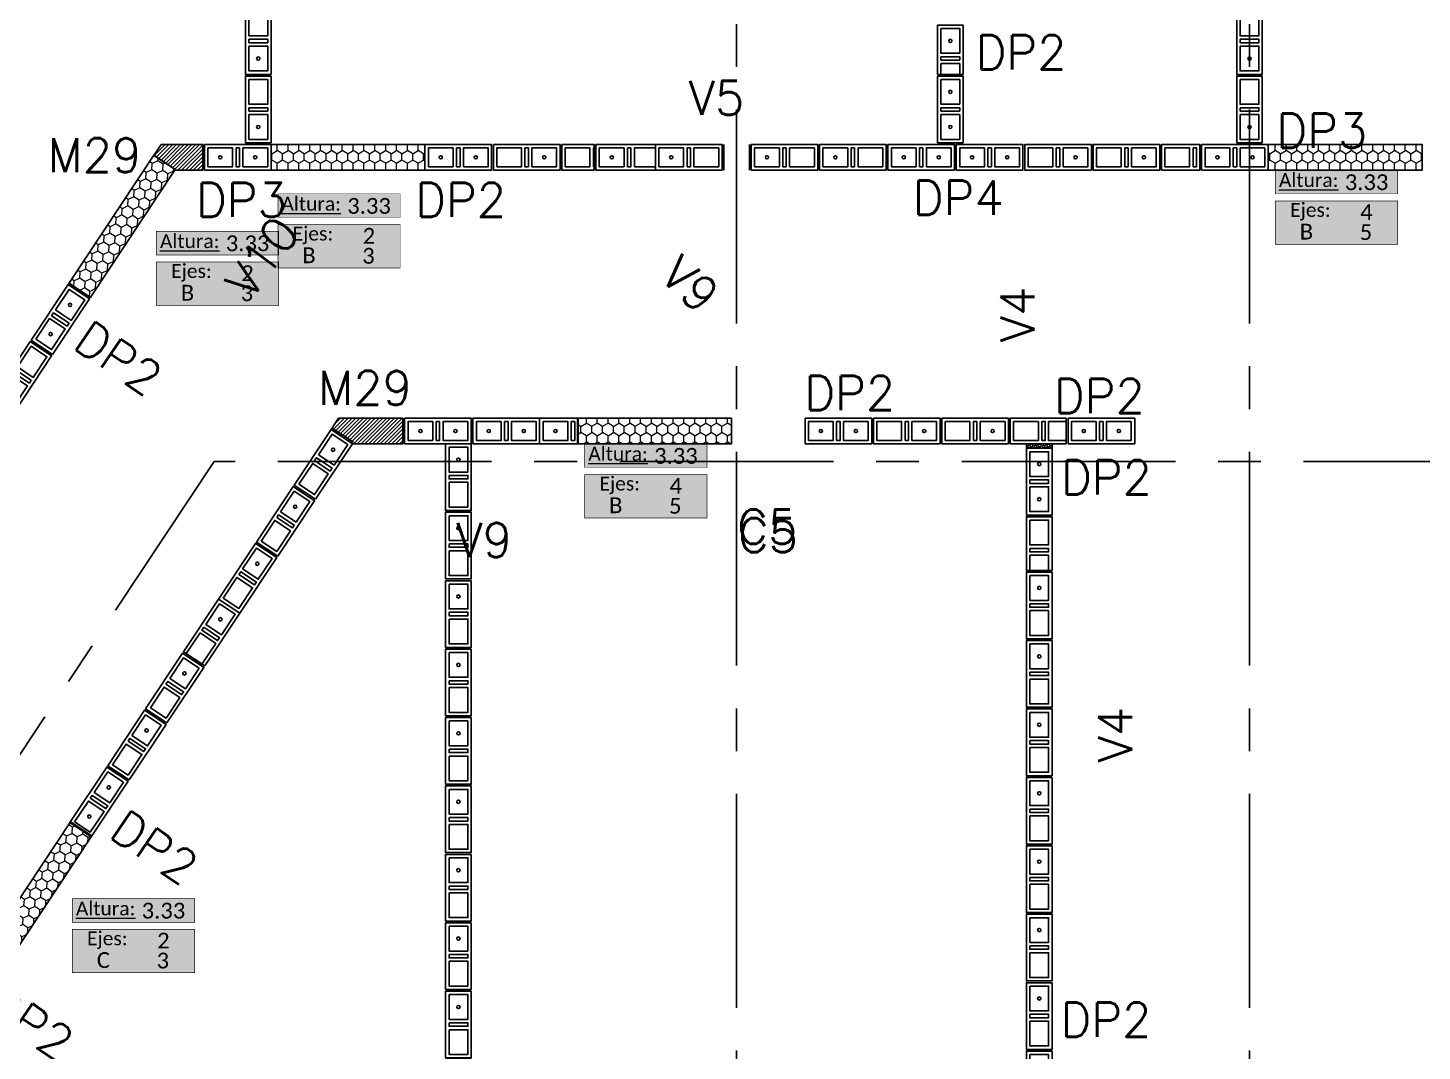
# Model space of a CAD drawing. Header units: metres. Extents: x -32.5 to 8.2, y -20.5 to 12.4.
# Drawn here: x -15.53 to -7.38, y -2.11 to 3.87 of the extents above; entities that cross this region are included whole.
import ezdxf
from ezdxf.enums import TextEntityAlignment as Align
from ezdxf.xclip import XClip

# ---------------------------------------------------------------- set-up
doc = ezdxf.new("R2010")
doc.units = ezdxf.units.M
doc.header["$XCLIPFRAME"] = 2
doc.linetypes.add('CENTER', pattern=[2, 1.25, -0.25, 0.25, -0.25])
for name, color, linetype in [('BLOCK251', 1, 'Continuous'), ('BLOKS 008', 8, 'Continuous'), ('hatch', 8, 'Continuous'), ('MOCHETAS 004', 4, 'Continuous'), ('N2 Muro de 15cm - Vano puerta', 2, 'Continuous'), ('S-ejes 008', 8, 'CENTER'), ('S-hatch 002', 2, 'Continuous'), ('S-text 003', 3, 'Continuous'), ('TEX5', 4, 'Continuous')]:
    doc.layers.add(name, color=color, linetype=linetype)
doc.styles.add('carlos mini 02', font='calibri.ttf')
doc.styles.add('ROMANS', font='romans')
pattern_1 = [(30, (-0.703643, -7e-06), (0.02749634, 0.047625), [0.03175, -0.0635]), (150, (-0.703643, -7e-06), (-0.0549926, 4e-08), [0.03175, -0.0635]), (90, (-0.703643, -7e-06), (-0.02749627, 0.047625), [-0.0635, 0.03175])]
pattern_2 = [(86.386, (-0.389527, -0.585989), (-0.0244396, 0.0492635), [0.03175, -0.0635]), (206.386, (-0.389527, -0.585989), (-0.03044364, -0.0457971), [0.03175, -0.0635]), (146.386, (-0.389527, -0.585989), (-0.05488325, 0.00346643), [-0.0635, 0.03175])]

# ---------------------------------------------------------------- blocks, each defined once
blk = doc.blocks.new('*U58')
for points in [[(-0.075, 0.4), (0.075, 0.4), (0.075, 0.01), (-0.075, 0.01)], [(0.055, 0.38), (-0.055, 0.38), (-0.055, 0.235), (0.055, 0.235)], [(0.055, 0.215), (-0.055, 0.215), (-0.055, 0.195), (0.055, 0.195)], [(0.055, 0.175), (-0.055, 0.175), (-0.055, 0.03), (0.055, 0.03)]]:
    blk.add_lwpolyline(points, close=True)
at = {"color": 251}
blk.add_lwpolyline([(-0.075, 0), (0.075, 0)], dxfattribs=at)
at = {"color": 3}
for centre in [(0, 0.3075), (0, 0.1025)]:
    blk.add_circle(centre, 0.00953, dxfattribs=at)
blk = doc.blocks.new('*U59')
for points in [[(-0.075, 0.4), (0.075, 0.4), (0.075, 0.01), (-0.075, 0.01)], [(0.055, 0.38), (-0.055, 0.38), (-0.055, 0.235), (0.055, 0.235)], [(0.055, 0.215), (-0.055, 0.215), (-0.055, 0.195), (0.055, 0.195)], [(0.055, 0.175), (-0.055, 0.175), (-0.055, 0.03), (0.055, 0.03)]]:
    blk.add_lwpolyline(points, close=True)
at = {"color": 251}
blk.add_lwpolyline([(-0.075, 0), (0.075, 0)], dxfattribs=at)
at = {"color": 3}
blk.add_circle((0, 0.1025), 0.00953, dxfattribs=at)
blk = doc.blocks.new('*U60')
for points in [[(-0.075, 0.4), (0.075, 0.4), (0.075, 0.01), (-0.075, 0.01)], [(0.055, 0.38), (-0.055, 0.38), (-0.055, 0.235), (0.055, 0.235)], [(0.055, 0.215), (-0.055, 0.215), (-0.055, 0.195), (0.055, 0.195)], [(0.055, 0.175), (-0.055, 0.175), (-0.055, 0.03), (0.055, 0.03)]]:
    blk.add_lwpolyline(points, close=True)
at = {"color": 251}
blk.add_lwpolyline([(-0.075, 0), (0.075, 0)], dxfattribs=at)
at = {"color": 3}
blk.add_circle((0, 0.1025), 0.00953, dxfattribs=at)
blk = doc.blocks.new('*U29')
for points in [[(-0.075, 0.4), (0.075, 0.4), (0.075, 0.01), (-0.075, 0.01)], [(0.055, 0.38), (-0.055, 0.38), (-0.055, 0.235), (0.055, 0.235)], [(0.055, 0.215), (-0.055, 0.215), (-0.055, 0.195), (0.055, 0.195)], [(0.055, 0.175), (-0.055, 0.175), (-0.055, 0.03), (0.055, 0.03)]]:
    blk.add_lwpolyline(points, close=True)
at = {"color": 251}
blk.add_lwpolyline([(-0.075, 0), (0.075, 0)], dxfattribs=at)
at = {"color": 3}
for centre in [(0, 0.3075), (0, 0.1025)]:
    blk.add_circle(centre, 0.00953, dxfattribs=at)
blk = doc.blocks.new('*U51')
for points in [[(-0.075, 0.4), (0.075, 0.4), (0.075, 0.01), (-0.075, 0.01)], [(0.055, 0.38), (-0.055, 0.38), (-0.055, 0.235), (0.055, 0.235)], [(0.055, 0.215), (-0.055, 0.215), (-0.055, 0.195), (0.055, 0.195)], [(0.055, 0.175), (-0.055, 0.175), (-0.055, 0.03), (0.055, 0.03)]]:
    blk.add_lwpolyline(points, close=True)
blk = doc.blocks.new('*U153')
for points in [[(-0.075, 0.4), (0.075, 0.4), (0.075, 0.01), (-0.075, 0.01)], [(0.055, 0.38), (-0.055, 0.38), (-0.055, 0.235), (0.055, 0.235)], [(0.055, 0.215), (-0.055, 0.215), (-0.055, 0.195), (0.055, 0.195)], [(0.055, 0.175), (-0.055, 0.175), (-0.055, 0.03), (0.055, 0.03)]]:
    blk.add_lwpolyline(points, close=True)
at = {"color": 251}
blk.add_lwpolyline([(-0.075, 0), (0.075, 0)], dxfattribs=at)
at = {"color": 3}
blk.add_circle((0, 0.3075), 0.00953, dxfattribs=at)
blk = doc.blocks.new('*U154')
for points in [[(-0.075, 0.4), (0.075, 0.4), (0.075, 0.01), (-0.075, 0.01)], [(0.055, 0.38), (-0.055, 0.38), (-0.055, 0.235), (0.055, 0.235)], [(0.055, 0.215), (-0.055, 0.215), (-0.055, 0.195), (0.055, 0.195)], [(0.055, 0.175), (-0.055, 0.175), (-0.055, 0.03), (0.055, 0.03)]]:
    blk.add_lwpolyline(points, close=True)
at = {"color": 251}
blk.add_lwpolyline([(-0.075, 0), (0.075, 0)], dxfattribs=at)
at = {"color": 3}
blk.add_circle((0, 0.3075), 0.00953, dxfattribs=at)
blk = doc.blocks.new('*U155')
for points in [[(-0.075, 0.4), (0.075, 0.4), (0.075, 0.01), (-0.075, 0.01)], [(0.055, 0.38), (-0.055, 0.38), (-0.055, 0.235), (0.055, 0.235)], [(0.055, 0.215), (-0.055, 0.215), (-0.055, 0.195), (0.055, 0.195)], [(0.055, 0.175), (-0.055, 0.175), (-0.055, 0.03), (0.055, 0.03)]]:
    blk.add_lwpolyline(points, close=True)
at = {"color": 251}
blk.add_lwpolyline([(-0.075, 0), (0.075, 0)], dxfattribs=at)
at = {"color": 3}
blk.add_circle((0, 0.3075), 0.00953, dxfattribs=at)
blk = doc.blocks.new('*U156')
for points in [[(-0.075, 0.4), (0.075, 0.4), (0.075, 0.01), (-0.075, 0.01)], [(0.055, 0.38), (-0.055, 0.38), (-0.055, 0.235), (0.055, 0.235)], [(0.055, 0.215), (-0.055, 0.215), (-0.055, 0.195), (0.055, 0.195)], [(0.055, 0.175), (-0.055, 0.175), (-0.055, 0.03), (0.055, 0.03)]]:
    blk.add_lwpolyline(points, close=True)
at = {"color": 251}
blk.add_lwpolyline([(-0.075, 0), (0.075, 0)], dxfattribs=at)
at = {"color": 3}
blk.add_circle((0, 0.3075), 0.00953, dxfattribs=at)
blk = doc.blocks.new('*U157')
for points in [[(-0.075, 0.4), (0.075, 0.4), (0.075, 0.01), (-0.075, 0.01)], [(0.055, 0.38), (-0.055, 0.38), (-0.055, 0.235), (0.055, 0.235)], [(0.055, 0.215), (-0.055, 0.215), (-0.055, 0.195), (0.055, 0.195)], [(0.055, 0.175), (-0.055, 0.175), (-0.055, 0.03), (0.055, 0.03)]]:
    blk.add_lwpolyline(points, close=True)
at = {"color": 251}
blk.add_lwpolyline([(-0.075, 0), (0.075, 0)], dxfattribs=at)
at = {"color": 3}
blk.add_circle((0, 0.3075), 0.00953, dxfattribs=at)
blk = doc.blocks.new('*U158')
for points in [[(-0.075, 0.4), (0.075, 0.4), (0.075, 0.01), (-0.075, 0.01)], [(0.055, 0.38), (-0.055, 0.38), (-0.055, 0.235), (0.055, 0.235)], [(0.055, 0.215), (-0.055, 0.215), (-0.055, 0.195), (0.055, 0.195)], [(0.055, 0.175), (-0.055, 0.175), (-0.055, 0.03), (0.055, 0.03)]]:
    blk.add_lwpolyline(points, close=True)
at = {"color": 251}
blk.add_lwpolyline([(-0.075, 0), (0.075, 0)], dxfattribs=at)
at = {"color": 3}
blk.add_circle((0, 0.3075), 0.00953, dxfattribs=at)
blk = doc.blocks.new('*U159')
for points in [[(-0.075, 0.4), (0.075, 0.4), (0.075, 0.01), (-0.075, 0.01)], [(0.055, 0.38), (-0.055, 0.38), (-0.055, 0.235), (0.055, 0.235)], [(0.055, 0.215), (-0.055, 0.215), (-0.055, 0.195), (0.055, 0.195)], [(0.055, 0.175), (-0.055, 0.175), (-0.055, 0.03), (0.055, 0.03)]]:
    blk.add_lwpolyline(points, close=True)
at = {"color": 251}
blk.add_lwpolyline([(-0.075, 0), (0.075, 0)], dxfattribs=at)
at = {"color": 3}
blk.add_circle((0, 0.3075), 0.00953, dxfattribs=at)
blk = doc.blocks.new('*U160')
for points in [[(-0.075, 0.4), (0.075, 0.4), (0.075, 0.01), (-0.075, 0.01)], [(0.055, 0.38), (-0.055, 0.38), (-0.055, 0.235), (0.055, 0.235)], [(0.055, 0.215), (-0.055, 0.215), (-0.055, 0.195), (0.055, 0.195)], [(0.055, 0.175), (-0.055, 0.175), (-0.055, 0.03), (0.055, 0.03)]]:
    blk.add_lwpolyline(points, close=True)
at = {"color": 251}
blk.add_lwpolyline([(-0.075, 0), (0.075, 0)], dxfattribs=at)
at = {"color": 3}
blk.add_circle((0, 0.3075), 0.00953, dxfattribs=at)
blk = doc.blocks.new('*U161')
for points in [[(-0.075, 0.4), (0.075, 0.4), (0.075, 0.01), (-0.075, 0.01)], [(0.055, 0.38), (-0.055, 0.38), (-0.055, 0.235), (0.055, 0.235)], [(0.055, 0.215), (-0.055, 0.215), (-0.055, 0.195), (0.055, 0.195)], [(0.055, 0.175), (-0.055, 0.175), (-0.055, 0.03), (0.055, 0.03)]]:
    blk.add_lwpolyline(points, close=True)
at = {"color": 251}
blk.add_lwpolyline([(-0.075, 0), (0.075, 0)], dxfattribs=at)
at = {"color": 3}
blk.add_circle((0, 0.3075), 0.00953, dxfattribs=at)
blk = doc.blocks.new('*U108')
for points in [[(-0.075, 0.4), (0.075, 0.4), (0.075, 0.01), (-0.075, 0.01)], [(0.055, 0.38), (-0.055, 0.38), (-0.055, 0.235), (0.055, 0.235)], [(0.055, 0.215), (-0.055, 0.215), (-0.055, 0.195), (0.055, 0.195)], [(0.055, 0.175), (-0.055, 0.175), (-0.055, 0.03), (0.055, 0.03)]]:
    blk.add_lwpolyline(points, close=True)
at = {"color": 251}
blk.add_lwpolyline([(-0.075, 0), (0.075, 0)], dxfattribs=at)
at = {"color": 3}
for centre in [(0, 0.3075), (0, 0.1025)]:
    blk.add_circle(centre, 0.00953, dxfattribs=at)
blk = doc.blocks.new('*U165')
for points in [[(-0.075, 0.4), (0.075, 0.4), (0.075, 0.01), (-0.075, 0.01)], [(0.055, 0.38), (-0.055, 0.38), (-0.055, 0.235), (0.055, 0.235)], [(0.055, 0.215), (-0.055, 0.215), (-0.055, 0.195), (0.055, 0.195)], [(0.055, 0.175), (-0.055, 0.175), (-0.055, 0.03), (0.055, 0.03)]]:
    blk.add_lwpolyline(points, close=True)
at = {"color": 251}
blk.add_lwpolyline([(-0.075, 0), (0.075, 0)], dxfattribs=at)
at = {"color": 3}
blk.add_circle((0, 0.1025), 0.00953, dxfattribs=at)
blk = doc.blocks.new('*U166')
for points in [[(-0.075, 0.4), (0.075, 0.4), (0.075, 0.01), (-0.075, 0.01)], [(0.055, 0.38), (-0.055, 0.38), (-0.055, 0.235), (0.055, 0.235)], [(0.055, 0.215), (-0.055, 0.215), (-0.055, 0.195), (0.055, 0.195)], [(0.055, 0.175), (-0.055, 0.175), (-0.055, 0.03), (0.055, 0.03)]]:
    blk.add_lwpolyline(points, close=True)
at = {"color": 251}
blk.add_lwpolyline([(-0.075, 0), (0.075, 0)], dxfattribs=at)
at = {"color": 3}
blk.add_circle((0, 0.1025), 0.00953, dxfattribs=at)
blk = doc.blocks.new('*U167')
for points in [[(-0.075, 0.4), (0.075, 0.4), (0.075, 0.01), (-0.075, 0.01)], [(0.055, 0.38), (-0.055, 0.38), (-0.055, 0.235), (0.055, 0.235)], [(0.055, 0.215), (-0.055, 0.215), (-0.055, 0.195), (0.055, 0.195)], [(0.055, 0.175), (-0.055, 0.175), (-0.055, 0.03), (0.055, 0.03)]]:
    blk.add_lwpolyline(points, close=True)
at = {"color": 251}
blk.add_lwpolyline([(-0.075, 0), (0.075, 0)], dxfattribs=at)
at = {"color": 3}
blk.add_circle((0, 0.1025), 0.00953, dxfattribs=at)
blk = doc.blocks.new('*U168')
for points in [[(-0.075, 0.4), (0.075, 0.4), (0.075, 0.01), (-0.075, 0.01)], [(0.055, 0.38), (-0.055, 0.38), (-0.055, 0.235), (0.055, 0.235)], [(0.055, 0.215), (-0.055, 0.215), (-0.055, 0.195), (0.055, 0.195)], [(0.055, 0.175), (-0.055, 0.175), (-0.055, 0.03), (0.055, 0.03)]]:
    blk.add_lwpolyline(points, close=True)
at = {"color": 251}
blk.add_lwpolyline([(-0.075, 0), (0.075, 0)], dxfattribs=at)
at = {"color": 3}
blk.add_circle((0, 0.1025), 0.00953, dxfattribs=at)
blk = doc.blocks.new('*U169')
for points in [[(-0.075, 0.4), (0.075, 0.4), (0.075, 0.01), (-0.075, 0.01)], [(0.055, 0.38), (-0.055, 0.38), (-0.055, 0.235), (0.055, 0.235)], [(0.055, 0.215), (-0.055, 0.215), (-0.055, 0.195), (0.055, 0.195)], [(0.055, 0.175), (-0.055, 0.175), (-0.055, 0.03), (0.055, 0.03)]]:
    blk.add_lwpolyline(points, close=True)
at = {"color": 251}
blk.add_lwpolyline([(-0.075, 0), (0.075, 0)], dxfattribs=at)
at = {"color": 3}
blk.add_circle((0, 0.1025), 0.00953, dxfattribs=at)
blk = doc.blocks.new('*U170')
for points in [[(-0.075, 0.4), (0.075, 0.4), (0.075, 0.01), (-0.075, 0.01)], [(0.055, 0.38), (-0.055, 0.38), (-0.055, 0.235), (0.055, 0.235)], [(0.055, 0.215), (-0.055, 0.215), (-0.055, 0.195), (0.055, 0.195)], [(0.055, 0.175), (-0.055, 0.175), (-0.055, 0.03), (0.055, 0.03)]]:
    blk.add_lwpolyline(points, close=True)
at = {"color": 251}
blk.add_lwpolyline([(-0.075, 0), (0.075, 0)], dxfattribs=at)
at = {"color": 3}
blk.add_circle((0, 0.3075), 0.00953, dxfattribs=at)
blk = doc.blocks.new('*U184')
for points in [[(-0.075, 0.4), (0.075, 0.4), (0.075, 0.01), (-0.075, 0.01)], [(0.055, 0.38), (-0.055, 0.38), (-0.055, 0.235), (0.055, 0.235)], [(0.055, 0.215), (-0.055, 0.215), (-0.055, 0.195), (0.055, 0.195)], [(0.055, 0.175), (-0.055, 0.175), (-0.055, 0.03), (0.055, 0.03)]]:
    blk.add_lwpolyline(points, close=True)
at = {"color": 251}
blk.add_lwpolyline([(-0.075, 0), (0.075, 0)], dxfattribs=at)
at = {"color": 3}
blk.add_circle((0, 0.1025), 0.00953, dxfattribs=at)
blk = doc.blocks.new('*U185')
for points in [[(-0.075, 0.4), (0.075, 0.4), (0.075, 0.01), (-0.075, 0.01)], [(0.055, 0.38), (-0.055, 0.38), (-0.055, 0.235), (0.055, 0.235)], [(0.055, 0.215), (-0.055, 0.215), (-0.055, 0.195), (0.055, 0.195)], [(0.055, 0.175), (-0.055, 0.175), (-0.055, 0.03), (0.055, 0.03)]]:
    blk.add_lwpolyline(points, close=True)
at = {"color": 251}
blk.add_lwpolyline([(-0.075, 0), (0.075, 0)], dxfattribs=at)
at = {"color": 3}
blk.add_circle((0, 0.1025), 0.00953, dxfattribs=at)
blk = doc.blocks.new('*U221')
for points in [[(-0.075, 0.4), (0.075, 0.4), (0.075, 0.01), (-0.075, 0.01)], [(0.055, 0.38), (-0.055, 0.38), (-0.055, 0.235), (0.055, 0.235)], [(0.055, 0.215), (-0.055, 0.215), (-0.055, 0.195), (0.055, 0.195)], [(0.055, 0.175), (-0.055, 0.175), (-0.055, 0.03), (0.055, 0.03)]]:
    blk.add_lwpolyline(points, close=True)
at = {"color": 251}
blk.add_lwpolyline([(-0.075, 0), (0.075, 0)], dxfattribs=at)
at = {"color": 3}
for centre in [(0, 0.3075), (0, 0.1025)]:
    blk.add_circle(centre, 0.00953, dxfattribs=at)
blk = doc.blocks.new('*U239')
for points in [[(-0.075, 0.4), (0.075, 0.4), (0.075, 0.01), (-0.075, 0.01)], [(0.055, 0.38), (-0.055, 0.38), (-0.055, 0.235), (0.055, 0.235)], [(0.055, 0.215), (-0.055, 0.215), (-0.055, 0.195), (0.055, 0.195)], [(0.055, 0.175), (-0.055, 0.175), (-0.055, 0.03), (0.055, 0.03)]]:
    blk.add_lwpolyline(points, close=True)
at = {"color": 251}
blk.add_lwpolyline([(-0.075, 0), (0.075, 0)], dxfattribs=at)
at = {"color": 3}
for centre in [(0, 0.3075), (0, 0.1025)]:
    blk.add_circle(centre, 0.00953, dxfattribs=at)
blk = doc.blocks.new('*U240')
for points in [[(-0.075, 0.4), (0.075, 0.4), (0.075, 0.01), (-0.075, 0.01)], [(0.055, 0.38), (-0.055, 0.38), (-0.055, 0.235), (0.055, 0.235)], [(0.055, 0.215), (-0.055, 0.215), (-0.055, 0.195), (0.055, 0.195)], [(0.055, 0.175), (-0.055, 0.175), (-0.055, 0.03), (0.055, 0.03)]]:
    blk.add_lwpolyline(points, close=True)
at = {"color": 251}
blk.add_lwpolyline([(-0.075, 0), (0.075, 0)], dxfattribs=at)
at = {"color": 3}
blk.add_circle((0, 0.3075), 0.00953, dxfattribs=at)
blk = doc.blocks.new('*U241')
for points in [[(-0.075, 0.4), (0.075, 0.4), (0.075, 0.01), (-0.075, 0.01)], [(0.055, 0.38), (-0.055, 0.38), (-0.055, 0.235), (0.055, 0.235)], [(0.055, 0.215), (-0.055, 0.215), (-0.055, 0.195), (0.055, 0.195)], [(0.055, 0.175), (-0.055, 0.175), (-0.055, 0.03), (0.055, 0.03)]]:
    blk.add_lwpolyline(points, close=True)
at = {"color": 251}
blk.add_lwpolyline([(-0.075, 0), (0.075, 0)], dxfattribs=at)
at = {"color": 3}
blk.add_circle((0, 0.3075), 0.00953, dxfattribs=at)
blk = doc.blocks.new('*U242')
for points in [[(-0.075, 0.4), (0.075, 0.4), (0.075, 0.01), (-0.075, 0.01)], [(0.055, 0.38), (-0.055, 0.38), (-0.055, 0.235), (0.055, 0.235)], [(0.055, 0.215), (-0.055, 0.215), (-0.055, 0.195), (0.055, 0.195)], [(0.055, 0.175), (-0.055, 0.175), (-0.055, 0.03), (0.055, 0.03)]]:
    blk.add_lwpolyline(points, close=True)
at = {"color": 251}
blk.add_lwpolyline([(-0.075, 0), (0.075, 0)], dxfattribs=at)
at = {"color": 3}
blk.add_circle((0, 0.3075), 0.00953, dxfattribs=at)
blk = doc.blocks.new('*U243')
for points in [[(-0.075, 0.4), (0.075, 0.4), (0.075, 0.01), (-0.075, 0.01)], [(0.055, 0.38), (-0.055, 0.38), (-0.055, 0.235), (0.055, 0.235)], [(0.055, 0.215), (-0.055, 0.215), (-0.055, 0.195), (0.055, 0.195)], [(0.055, 0.175), (-0.055, 0.175), (-0.055, 0.03), (0.055, 0.03)]]:
    blk.add_lwpolyline(points, close=True)
at = {"color": 251}
blk.add_lwpolyline([(-0.075, 0), (0.075, 0)], dxfattribs=at)
at = {"color": 3}
blk.add_circle((0, 0.3075), 0.00953, dxfattribs=at)
blk = doc.blocks.new('*U244')
for points in [[(-0.075, 0.4), (0.075, 0.4), (0.075, 0.01), (-0.075, 0.01)], [(0.055, 0.38), (-0.055, 0.38), (-0.055, 0.235), (0.055, 0.235)], [(0.055, 0.215), (-0.055, 0.215), (-0.055, 0.195), (0.055, 0.195)], [(0.055, 0.175), (-0.055, 0.175), (-0.055, 0.03), (0.055, 0.03)]]:
    blk.add_lwpolyline(points, close=True)
at = {"color": 251}
blk.add_lwpolyline([(-0.075, 0), (0.075, 0)], dxfattribs=at)
at = {"color": 3}
blk.add_circle((0, 0.3075), 0.00953, dxfattribs=at)
blk = doc.blocks.new('*U245')
for points in [[(-0.075, 0.4), (0.075, 0.4), (0.075, 0.01), (-0.075, 0.01)], [(0.055, 0.38), (-0.055, 0.38), (-0.055, 0.235), (0.055, 0.235)], [(0.055, 0.215), (-0.055, 0.215), (-0.055, 0.195), (0.055, 0.195)], [(0.055, 0.175), (-0.055, 0.175), (-0.055, 0.03), (0.055, 0.03)]]:
    blk.add_lwpolyline(points, close=True)
at = {"color": 251}
blk.add_lwpolyline([(-0.075, 0), (0.075, 0)], dxfattribs=at)
at = {"color": 3}
blk.add_circle((0, 0.3075), 0.00953, dxfattribs=at)
blk = doc.blocks.new('*U246')
for points in [[(-0.075, 0.4), (0.075, 0.4), (0.075, 0.01), (-0.075, 0.01)], [(0.055, 0.38), (-0.055, 0.38), (-0.055, 0.235), (0.055, 0.235)], [(0.055, 0.215), (-0.055, 0.215), (-0.055, 0.195), (0.055, 0.195)], [(0.055, 0.175), (-0.055, 0.175), (-0.055, 0.03), (0.055, 0.03)]]:
    blk.add_lwpolyline(points, close=True)
at = {"color": 251}
blk.add_lwpolyline([(-0.075, 0), (0.075, 0)], dxfattribs=at)
at = {"color": 3}
blk.add_circle((0, 0.3075), 0.00953, dxfattribs=at)
blk = doc.blocks.new('*U247')
for points in [[(-0.075, 0.4), (0.075, 0.4), (0.075, 0.01), (-0.075, 0.01)], [(0.055, 0.38), (-0.055, 0.38), (-0.055, 0.235), (0.055, 0.235)], [(0.055, 0.215), (-0.055, 0.215), (-0.055, 0.195), (0.055, 0.195)], [(0.055, 0.175), (-0.055, 0.175), (-0.055, 0.03), (0.055, 0.03)]]:
    blk.add_lwpolyline(points, close=True)
at = {"color": 251}
blk.add_lwpolyline([(-0.075, 0), (0.075, 0)], dxfattribs=at)
at = {"color": 3}
for centre in [(0, 0.3075), (0, 0.1025)]:
    blk.add_circle(centre, 0.00953, dxfattribs=at)
blk = doc.blocks.new('*U248')
for points in [[(-0.075, 0.4), (0.075, 0.4), (0.075, 0.01), (-0.075, 0.01)], [(0.055, 0.38), (-0.055, 0.38), (-0.055, 0.235), (0.055, 0.235)], [(0.055, 0.215), (-0.055, 0.215), (-0.055, 0.195), (0.055, 0.195)], [(0.055, 0.175), (-0.055, 0.175), (-0.055, 0.03), (0.055, 0.03)]]:
    blk.add_lwpolyline(points, close=True)
blk = doc.blocks.new('*U249')
for points in [[(-0.075, 0.4), (0.075, 0.4), (0.075, 0.01), (-0.075, 0.01)], [(0.055, 0.38), (-0.055, 0.38), (-0.055, 0.235), (0.055, 0.235)], [(0.055, 0.215), (-0.055, 0.215), (-0.055, 0.195), (0.055, 0.195)], [(0.055, 0.175), (-0.055, 0.175), (-0.055, 0.03), (0.055, 0.03)]]:
    blk.add_lwpolyline(points, close=True)
at = {"color": 251}
blk.add_lwpolyline([(-0.075, 0), (0.075, 0)], dxfattribs=at)
at = {"color": 3}
for centre in [(0, 0.3075), (0, 0.1025)]:
    blk.add_circle(centre, 0.00953, dxfattribs=at)
blk = doc.blocks.new('*U250')
for points in [[(-0.075, 0.4), (0.075, 0.4), (0.075, 0.01), (-0.075, 0.01)], [(0.055, 0.38), (-0.055, 0.38), (-0.055, 0.235), (0.055, 0.235)], [(0.055, 0.215), (-0.055, 0.215), (-0.055, 0.195), (0.055, 0.195)], [(0.055, 0.175), (-0.055, 0.175), (-0.055, 0.03), (0.055, 0.03)]]:
    blk.add_lwpolyline(points, close=True)
at = {"color": 251}
blk.add_lwpolyline([(-0.075, 0), (0.075, 0)], dxfattribs=at)
at = {"color": 3}
blk.add_circle((0, 0.1025), 0.00953, dxfattribs=at)
blk = doc.blocks.new('*U251')
for points in [[(-0.075, 0.4), (0.075, 0.4), (0.075, 0.21), (-0.075, 0.21)], [(0.055, 0.38), (-0.055, 0.38), (-0.055, 0.235), (0.055, 0.235)]]:
    blk.add_lwpolyline(points, close=True)
at = {"color": 251}
blk.add_lwpolyline([(-0.075, 0.2), (0.075, 0.2)], dxfattribs=at)
blk.add_lwpolyline([(0.055, 0.21), (0.055, 0.215), (-0.055, 0.215), (-0.055, 0.21)])
blk = doc.blocks.new('*U252')
for points in [[(-0.075, 0.4), (0.075, 0.4), (0.075, 0.01), (-0.075, 0.01)], [(0.055, 0.38), (-0.055, 0.38), (-0.055, 0.235), (0.055, 0.235)], [(0.055, 0.215), (-0.055, 0.215), (-0.055, 0.195), (0.055, 0.195)], [(0.055, 0.175), (-0.055, 0.175), (-0.055, 0.03), (0.055, 0.03)]]:
    blk.add_lwpolyline(points, close=True)
at = {"color": 251}
blk.add_lwpolyline([(-0.075, 0), (0.075, 0)], dxfattribs=at)
at = {"color": 3}
blk.add_circle((0, 0.3075), 0.00953, dxfattribs=at)
blk = doc.blocks.new('*U253')
for points in [[(-0.075, 0.4), (0.075, 0.4), (0.075, 0.01), (-0.075, 0.01)], [(0.055, 0.38), (-0.055, 0.38), (-0.055, 0.235), (0.055, 0.235)], [(0.055, 0.215), (-0.055, 0.215), (-0.055, 0.195), (0.055, 0.195)], [(0.055, 0.175), (-0.055, 0.175), (-0.055, 0.03), (0.055, 0.03)]]:
    blk.add_lwpolyline(points, close=True)
at = {"color": 3}
blk.add_circle((0, 0.3075), 0.00953, dxfattribs=at)
blk = doc.blocks.new('*U254')
for points in [[(-0.075, 0.4), (0.075, 0.4), (0.075, 0.01), (-0.075, 0.01)], [(0.055, 0.38), (-0.055, 0.38), (-0.055, 0.235), (0.055, 0.235)], [(0.055, 0.215), (-0.055, 0.215), (-0.055, 0.195), (0.055, 0.195)], [(0.055, 0.175), (-0.055, 0.175), (-0.055, 0.03), (0.055, 0.03)]]:
    blk.add_lwpolyline(points, close=True)
at = {"color": 251}
blk.add_lwpolyline([(-0.075, 0), (0.075, 0)], dxfattribs=at)
at = {"color": 3}
blk.add_circle((0, 0.1025), 0.00953, dxfattribs=at)
blk = doc.blocks.new('*U255')
for points in [[(-0.075, 0.4), (0.075, 0.4), (0.075, 0.01), (-0.075, 0.01)], [(0.055, 0.38), (-0.055, 0.38), (-0.055, 0.235), (0.055, 0.235)], [(0.055, 0.215), (-0.055, 0.215), (-0.055, 0.195), (0.055, 0.195)], [(0.055, 0.175), (-0.055, 0.175), (-0.055, 0.03), (0.055, 0.03)]]:
    blk.add_lwpolyline(points, close=True)
at = {"color": 251}
blk.add_lwpolyline([(-0.075, 0), (0.075, 0)], dxfattribs=at)
at = {"color": 3}
blk.add_circle((0, 0.1025), 0.00953, dxfattribs=at)
blk = doc.blocks.new('*U256')
for points in [[(-0.075, 0.4), (0.075, 0.4), (0.075, 0.01), (-0.075, 0.01)], [(0.055, 0.38), (-0.055, 0.38), (-0.055, 0.235), (0.055, 0.235)], [(0.055, 0.215), (-0.055, 0.215), (-0.055, 0.195), (0.055, 0.195)], [(0.055, 0.175), (-0.055, 0.175), (-0.055, 0.03), (0.055, 0.03)]]:
    blk.add_lwpolyline(points, close=True)
at = {"color": 251}
blk.add_lwpolyline([(-0.075, 0), (0.075, 0)], dxfattribs=at)
at = {"color": 3}
for centre in [(0, 0.3075), (0, 0.1025)]:
    blk.add_circle(centre, 0.00953, dxfattribs=at)
blk = doc.blocks.new('*U257')
for points in [[(-0.075, 0.4), (0.075, 0.4), (0.075, 0.01), (-0.075, 0.01)], [(0.055, 0.38), (-0.055, 0.38), (-0.055, 0.235), (0.055, 0.235)], [(0.055, 0.215), (-0.055, 0.215), (-0.055, 0.195), (0.055, 0.195)], [(0.055, 0.175), (-0.055, 0.175), (-0.055, 0.03), (0.055, 0.03)]]:
    blk.add_lwpolyline(points, close=True)
at = {"color": 251}
blk.add_lwpolyline([(-0.075, 0), (0.075, 0)], dxfattribs=at)
at = {"color": 3}
for centre in [(0, 0.3075), (0, 0.1025)]:
    blk.add_circle(centre, 0.00953, dxfattribs=at)
blk = doc.blocks.new('*U258')
for points in [[(-0.075, 0.4), (0.075, 0.4), (0.075, 0.01), (-0.075, 0.01)], [(0.055, 0.38), (-0.055, 0.38), (-0.055, 0.235), (0.055, 0.235)], [(0.055, 0.215), (-0.055, 0.215), (-0.055, 0.195), (0.055, 0.195)], [(0.055, 0.175), (-0.055, 0.175), (-0.055, 0.03), (0.055, 0.03)]]:
    blk.add_lwpolyline(points, close=True)
at = {"color": 251}
blk.add_lwpolyline([(-0.075, 0), (0.075, 0)], dxfattribs=at)
at = {"color": 3}
blk.add_circle((0, 0.3075), 0.00953, dxfattribs=at)
blk = doc.blocks.new('*U259')
for points in [[(-0.075, 0.4), (0.075, 0.4), (0.075, 0.01), (-0.075, 0.01)], [(0.055, 0.38), (-0.055, 0.38), (-0.055, 0.235), (0.055, 0.235)], [(0.055, 0.215), (-0.055, 0.215), (-0.055, 0.195), (0.055, 0.195)], [(0.055, 0.175), (-0.055, 0.175), (-0.055, 0.03), (0.055, 0.03)]]:
    blk.add_lwpolyline(points, close=True)
at = {"color": 251}
blk.add_lwpolyline([(-0.075, 0), (0.075, 0)], dxfattribs=at)
at = {"color": 3}
blk.add_circle((0, 0.3075), 0.00953, dxfattribs=at)
blk = doc.blocks.new('*U260')
for points in [[(-0.075, 0.4), (0.075, 0.4), (0.075, 0.01), (-0.075, 0.01)], [(0.055, 0.38), (-0.055, 0.38), (-0.055, 0.235), (0.055, 0.235)], [(0.055, 0.215), (-0.055, 0.215), (-0.055, 0.195), (0.055, 0.195)], [(0.055, 0.175), (-0.055, 0.175), (-0.055, 0.03), (0.055, 0.03)]]:
    blk.add_lwpolyline(points, close=True)
at = {"color": 251}
blk.add_lwpolyline([(-0.075, 0), (0.075, 0)], dxfattribs=at)
at = {"color": 3}
for centre in [(0, 0.3075), (0, 0.1025)]:
    blk.add_circle(centre, 0.00953, dxfattribs=at)
blk = doc.blocks.new('*U261')
for points in [[(-0.075, 0.4), (0.075, 0.4), (0.075, 0.01), (-0.075, 0.01)], [(0.055, 0.38), (-0.055, 0.38), (-0.055, 0.235), (0.055, 0.235)], [(0.055, 0.215), (-0.055, 0.215), (-0.055, 0.195), (0.055, 0.195)], [(0.055, 0.175), (-0.055, 0.175), (-0.055, 0.03), (0.055, 0.03)]]:
    blk.add_lwpolyline(points, close=True)
blk = doc.blocks.new('*U236')
for points in [[(-0.075, 0.4), (0.075, 0.4), (0.075, 0.01), (-0.075, 0.01)], [(0.055, 0.38), (-0.055, 0.38), (-0.055, 0.235), (0.055, 0.235)], [(0.055, 0.215), (-0.055, 0.215), (-0.055, 0.195), (0.055, 0.195)], [(0.055, 0.175), (-0.055, 0.175), (-0.055, 0.03), (0.055, 0.03)]]:
    blk.add_lwpolyline(points, close=True)
at = {"color": 251}
blk.add_lwpolyline([(-0.075, 0), (0.075, 0)], dxfattribs=at)
at = {"color": 3}
for centre in [(0, 0.3075), (0, 0.1025)]:
    blk.add_circle(centre, 0.00953, dxfattribs=at)
blk = doc.blocks.new('*U237')
for points in [[(-0.075, 0.4), (0.075, 0.4), (0.075, 0.01), (-0.075, 0.01)], [(0.055, 0.38), (-0.055, 0.38), (-0.055, 0.235), (0.055, 0.235)], [(0.055, 0.215), (-0.055, 0.215), (-0.055, 0.195), (0.055, 0.195)], [(0.055, 0.175), (-0.055, 0.175), (-0.055, 0.03), (0.055, 0.03)]]:
    blk.add_lwpolyline(points, close=True)
at = {"color": 3}
blk.add_circle((0, 0.3075), 0.00953, dxfattribs=at)
blk = doc.blocks.new('*U262')
for points in [[(-0.075, 0.4), (0.075, 0.4), (0.075, 0.01), (-0.075, 0.01)], [(0.055, 0.38), (-0.055, 0.38), (-0.055, 0.235), (0.055, 0.235)], [(0.055, 0.215), (-0.055, 0.215), (-0.055, 0.195), (0.055, 0.195)], [(0.055, 0.175), (-0.055, 0.175), (-0.055, 0.03), (0.055, 0.03)]]:
    blk.add_lwpolyline(points, close=True)
at = {"color": 251}
blk.add_lwpolyline([(-0.075, 0), (0.075, 0)], dxfattribs=at)
at = {"color": 3}
blk.add_circle((0, 0.1025), 0.00953, dxfattribs=at)
blk = doc.blocks.new('*U263')
for points in [[(-0.075, 0.4), (0.075, 0.4), (0.075, 0.01), (-0.075, 0.01)], [(0.055, 0.38), (-0.055, 0.38), (-0.055, 0.235), (0.055, 0.235)], [(0.055, 0.215), (-0.055, 0.215), (-0.055, 0.195), (0.055, 0.195)], [(0.055, 0.175), (-0.055, 0.175), (-0.055, 0.03), (0.055, 0.03)]]:
    blk.add_lwpolyline(points, close=True)
at = {"color": 251}
blk.add_lwpolyline([(-0.075, 0), (0.075, 0)], dxfattribs=at)
at = {"color": 3}
blk.add_circle((0, 0.1025), 0.00953, dxfattribs=at)
blk = doc.blocks.new('*U343')
for points in [[(-0.075, 0.4), (0.075, 0.4), (0.075, 0.01), (-0.075, 0.01)], [(0.055, 0.38), (-0.055, 0.38), (-0.055, 0.235), (0.055, 0.235)], [(0.055, 0.215), (-0.055, 0.215), (-0.055, 0.195), (0.055, 0.195)], [(0.055, 0.175), (-0.055, 0.175), (-0.055, 0.03), (0.055, 0.03)]]:
    blk.add_lwpolyline(points, close=True)
at = {"color": 251}
blk.add_lwpolyline([(-0.075, 0), (0.075, 0)], dxfattribs=at)
at = {"color": 3}
for centre in [(0, 0.3075), (0, 0.1025)]:
    blk.add_circle(centre, 0.00953, dxfattribs=at)
blk = doc.blocks.new('*U344')
for points in [[(-0.075, 0.4), (0.075, 0.4), (0.075, 0.01), (-0.075, 0.01)], [(0.055, 0.38), (-0.055, 0.38), (-0.055, 0.235), (0.055, 0.235)], [(0.055, 0.215), (-0.055, 0.215), (-0.055, 0.195), (0.055, 0.195)], [(0.055, 0.175), (-0.055, 0.175), (-0.055, 0.03), (0.055, 0.03)]]:
    blk.add_lwpolyline(points, close=True)
at = {"color": 3}
blk.add_circle((0, 0.3075), 0.00953, dxfattribs=at)
blk = doc.blocks.new('*U345')
for points in [[(-0.075, 0.4), (0.075, 0.4), (0.075, 0.01), (-0.075, 0.01)], [(0.055, 0.38), (-0.055, 0.38), (-0.055, 0.235), (0.055, 0.235)], [(0.055, 0.215), (-0.055, 0.215), (-0.055, 0.195), (0.055, 0.195)], [(0.055, 0.175), (-0.055, 0.175), (-0.055, 0.03), (0.055, 0.03)]]:
    blk.add_lwpolyline(points, close=True)
at = {"color": 3}
blk.add_circle((0, 0.3075), 0.00953, dxfattribs=at)
blk = doc.blocks.new('*U891')
at = {"linetype": 'Continuous', "lineweight": 0}
h = blk.add_hatch(dxfattribs=at)
h.set_pattern_fill('HONEY', color=256, scale=0.01, angle=29.99996, style=0)
h.set_pattern_definition(pattern_1)
h.paths.add_polyline_path([(0, 0.065), (0, -0.065), (0.78, -0.065), (0.78, 0.065)])
at = {"ltscale": 0.02}
h = blk.add_hatch(color=251, dxfattribs=at)
h.dxf.hatch_style = 1
h.paths.add_polyline_path([(0.0344, -0.185), (0.6544, -0.185), (0.6544, -0.305), (0.0344, -0.305)])
h = blk.add_hatch(color=251, dxfattribs=at)
h.dxf.hatch_style = 1
h.paths.add_polyline_path([(0.0344, -0.3407), (0.6544, -0.3407), (0.6544, -0.5607), (0.0344, -0.5607)])
blk.add_lwpolyline([(0, -0.065), (0, 0.065), (0.78, 0.065), (0.78, -0.065)], close=True)
at = {"color": 18, "linetype": 'Continuous', "lineweight": -3, "true_color": 0x000000, "const_width": 0.003}
for points in [[(0.0344, -0.185), (0.6544, -0.185), (0.6544, -0.305), (0.0344, -0.305)], [(0.0344, -0.3407), (0.6544, -0.3407), (0.6544, -0.5607), (0.0344, -0.5607)]]:
    blk.add_lwpolyline(points, close=True, dxfattribs=at)
at = {"color": 7, "linetype": 'Continuous', "lineweight": 0, "ltscale": 0.02, "char_height": 0.07, "width": 0.534118, "attachment_point": 1, "style": 'carlos mini 02'}
for s, insert in [('{\\LAltura:}', (0.0525, -0.2001)), ('Ejes:', (0.1092, -0.3515))]:
    blk.add_mtext(s, dxfattribs=dict(at, insert=insert))
at = {"linetype": 'Continuous', "lineweight": 0, "style": 'carlos mini 02'}
blk.add_attdef('AL.TU', text='', height=0.08, dxfattribs=at).set_placement((0.4966, -0.286), align=Align.CENTER)
for tag, p in [('EP2', (0.496, -0.3978)), ('EP1', (0.1919, -0.4964)), ('EP3', (0.4934, -0.4989))]:
    blk.add_attdef(tag, text='', height=0.08, dxfattribs=at).set_placement(p, align=Align.MIDDLE_CENTER)
blk = doc.blocks.new('*U894')
at = {"linetype": 'Continuous', "lineweight": 0}
h = blk.add_hatch(dxfattribs=at)
h.set_pattern_fill('HONEY', color=256, scale=0.01, angle=29.99996, style=0)
h.set_pattern_definition(pattern_1)
h.paths.add_polyline_path([(0, 0.065), (0, -0.065), (0.7795, -0.065), (0.7795, 0.065)])
at = {"ltscale": 0.02}
h = blk.add_hatch(color=251, dxfattribs=at)
h.dxf.hatch_style = 1
h.paths.add_polyline_path([(0.0359, -0.065), (0.6559, -0.065), (0.6559, -0.185), (0.0359, -0.185)])
h = blk.add_hatch(color=251, dxfattribs=at)
h.dxf.hatch_style = 1
h.paths.add_polyline_path([(0.0359, -0.2207), (0.6559, -0.2207), (0.6559, -0.4407), (0.0359, -0.4407)])
blk.add_lwpolyline([(0, -0.065), (0, 0.065), (0.7795, 0.065), (0.7795, -0.065)], close=True)
at = {"color": 18, "linetype": 'Continuous', "lineweight": -3, "true_color": 0x000000, "const_width": 0.003}
for points in [[(0.0359, -0.065), (0.6559, -0.065), (0.6559, -0.185), (0.0359, -0.185)], [(0.0359, -0.2207), (0.6559, -0.2207), (0.6559, -0.4407), (0.0359, -0.4407)]]:
    blk.add_lwpolyline(points, close=True, dxfattribs=at)
at = {"color": 7, "linetype": 'Continuous', "lineweight": 0, "ltscale": 0.02, "char_height": 0.07, "width": 0.534118, "attachment_point": 1, "style": 'carlos mini 02'}
for s, insert in [('{\\LAltura:}', (0.054, -0.0801)), ('Ejes:', (0.1106, -0.2315))]:
    blk.add_mtext(s, dxfattribs=dict(at, insert=insert))
at = {"linetype": 'Continuous', "lineweight": 0, "style": 'carlos mini 02'}
blk.add_attdef('AL.TU', text='', height=0.08, dxfattribs=at).set_placement((0.4981, -0.166), align=Align.CENTER)
for tag, p in [('EP2', (0.4975, -0.2778)), ('EP1', (0.1934, -0.3764)), ('EP3', (0.4949, -0.3789))]:
    blk.add_attdef(tag, text='', height=0.08, dxfattribs=at).set_placement(p, align=Align.MIDDLE_CENTER)
blk = doc.blocks.new('*U903')
at = {"linetype": 'Continuous', "lineweight": 0}
h = blk.add_hatch(dxfattribs=at)
h.set_pattern_fill('HONEY', color=256, scale=0.01, angle=86.386, style=0)
h.set_pattern_definition(pattern_2)
h.paths.add_polyline_path([(-0.0541, 0.036), (0.0541, -0.036), (0.4889, 0.6181), (0.3807, 0.6901)])
at = {"ltscale": 0.02}
h = blk.add_hatch(color=251, dxfattribs=at)
h.dxf.hatch_style = 1
h.paths.add_polyline_path([(0.3899, 0.3009), (1.0099, 0.3009), (1.0099, 0.1809), (0.3899, 0.1809)])
h = blk.add_hatch(color=251, dxfattribs=at)
h.dxf.hatch_style = 1
h.paths.add_polyline_path([(0.3899, 0.1453), (1.0099, 0.1453), (1.0099, -0.0747), (0.3899, -0.0747)])
blk.add_lwpolyline([(0.0541, -0.036), (-0.0541, 0.036), (0.3807, 0.6901), (0.4889, 0.6181)], close=True)
at = {"color": 18, "linetype": 'Continuous', "lineweight": -3, "true_color": 0x000000, "const_width": 0.003}
for points in [[(0.3899, 0.3009), (1.0099, 0.3009), (1.0099, 0.1809), (0.3899, 0.1809)], [(0.3899, 0.1453), (1.0099, 0.1453), (1.0099, -0.0747), (0.3899, -0.0747)]]:
    blk.add_lwpolyline(points, close=True, dxfattribs=at)
at = {"color": 7, "linetype": 'Continuous', "lineweight": 0, "ltscale": 0.02, "char_height": 0.07, "width": 0.534118, "attachment_point": 1, "style": 'carlos mini 02'}
for s, insert in [('{\\LAltura:}', (0.4081, 0.2859)), ('Ejes:', (0.4647, 0.1344))]:
    blk.add_mtext(s, dxfattribs=dict(at, insert=insert))
at = {"linetype": 'Continuous', "lineweight": 0, "style": 'carlos mini 02'}
blk.add_attdef('AL.TU', text='', height=0.08, dxfattribs=at).set_placement((0.8521, 0.1999), align=Align.CENTER)
for tag, p in [('EP2', (0.8515, 0.0881)), ('EP1', (0.5475, -0.0105)), ('EP3', (0.8489, -0.013))]:
    blk.add_attdef(tag, text='', height=0.08, dxfattribs=at).set_placement(p, align=Align.MIDDLE_CENTER)
blk = doc.blocks.new('*U991')
at = {"linetype": 'Continuous', "lineweight": 0}
h = blk.add_hatch(dxfattribs=at)
h.set_pattern_fill('HONEY', color=256, scale=0.01, angle=86.386, style=0)
h.set_pattern_definition(pattern_2)
h.paths.add_polyline_path([(-0.0541, 0.036), (0.0541, -0.036), (0.4859, 0.6136), (0.3777, 0.6856)])
at = {"ltscale": 0.02}
h = blk.add_hatch(color=251, dxfattribs=at)
h.dxf.hatch_style = 1
h.paths.add_polyline_path([(0.3899, 0.3009), (1.0099, 0.3009), (1.0099, 0.1809), (0.3899, 0.1809)])
h = blk.add_hatch(color=251, dxfattribs=at)
h.dxf.hatch_style = 1
h.paths.add_polyline_path([(0.3899, 0.1453), (1.0099, 0.1453), (1.0099, -0.0747), (0.3899, -0.0747)])
blk.add_lwpolyline([(0.0541, -0.036), (-0.0541, 0.036), (0.3777, 0.6856), (0.4859, 0.6136)], close=True)
at = {"color": 18, "linetype": 'Continuous', "lineweight": -3, "true_color": 0x000000, "const_width": 0.003}
for points in [[(0.3899, 0.3009), (1.0099, 0.3009), (1.0099, 0.1809), (0.3899, 0.1809)], [(0.3899, 0.1453), (1.0099, 0.1453), (1.0099, -0.0747), (0.3899, -0.0747)]]:
    blk.add_lwpolyline(points, close=True, dxfattribs=at)
at = {"color": 7, "linetype": 'Continuous', "lineweight": 0, "ltscale": 0.02, "char_height": 0.07, "width": 0.534118, "attachment_point": 1, "style": 'carlos mini 02'}
for s, insert in [('{\\LAltura:}', (0.4081, 0.2859)), ('Ejes:', (0.4647, 0.1344))]:
    blk.add_mtext(s, dxfattribs=dict(at, insert=insert))
at = {"linetype": 'Continuous', "lineweight": 0, "style": 'carlos mini 02'}
blk.add_attdef('AL.TU', text='', height=0.08, dxfattribs=at).set_placement((0.8521, 0.1999), align=Align.CENTER)
for tag, p in [('EP2', (0.8515, 0.0881)), ('EP1', (0.5475, -0.0105)), ('EP3', (0.8489, -0.013))]:
    blk.add_attdef(tag, text='', height=0.08, dxfattribs=at).set_placement(p, align=Align.MIDDLE_CENTER)

msp = doc.modelspace()

# ---------------------------------------------------------------- hatches: boundary and pattern name
at = {"layer": 'hatch'}
h = msp.add_hatch(dxfattribs=at)
h.set_pattern_fill('HONEY', color=256, scale=0.0025, angle=283.92111)
h.set_pattern_definition([(283.92111344, (-3991.025953, 2288.562548), (0.00953664439, -0.009902733568), [0.0079375, -0.015875]), (43.92111344, (-3991.025953, 2288.562548), (0.003807696642, 0.013210343092), [0.0079375, -0.015875]), (343.92111344, (-3991.025953, 2288.562548), (0.013344341032, 0.003307609524), [-0.015875, 0.0079375])])
h.paths.add_polyline_path([(-9.5412, 1.4364), (-9.6911, 1.4364), (-9.6911, 1.4102), (-9.5412, 1.4102)])
at = {"layer": 'S-hatch 002'}
h = msp.add_hatch(dxfattribs=at)
h.set_pattern_fill('ANSI31', color=256, scale=0.005)
h.paths.add_polyline_path([(-14.7522, 3.1863), (-14.7943, 3.1229), (-14.6694, 3.0399), (-14.6718, 3.0363), (-14.5092, 3.0363), (-14.5092, 3.1863)])
h.paths.add_polyline_path([(-13.6337, 1.4364), (-13.3383, 1.4364), (-13.3383, 1.5864), (-13.7143, 1.5864), (-13.7526, 1.5285), (-13.7581, 1.5202), (-13.6332, 1.4371)], is_closed=False)
h = msp.add_hatch(dxfattribs=at)
h.set_pattern_fill('ANSI31', color=256, scale=0.005)
h.paths.add_polyline_path([(-13.7527, 1.5286), (-13.8823, 1.3334), (-13.7581, 1.5202), (-13.7526, 1.5285)], is_closed=False)

# ---------------------------------------------------------------- linework, layer by layer
at = {"layer": 'hatch'}
msp.add_lwpolyline([(-9.5412, 1.4364), (-9.6911, 1.4364), (-9.6911, 1.4102), (-9.5412, 1.4102)], close=True, dxfattribs=at)
at = {"layer": 'MOCHETAS 004'}
for points in [[(-14.7522, 3.1863), (-14.7943, 3.1229), (-14.6694, 3.0399), (-14.6718, 3.0363), (-14.5092, 3.0363), (-14.5092, 3.1863), (-14.7522, 3.1863)], [(-13.6339, 1.4364), (-13.3383, 1.4364), (-13.3383, 1.5864), (-13.7143, 1.5864), (-13.7581, 1.5202), (-13.6332, 1.4371)]]:
    msp.add_lwpolyline(points, dxfattribs=at)
at = {"layer": 'S-ejes 008'}
for p, q in [((-11.3862, 11.39), (-11.3862, -5.1738)), ((-8.3862, 11.39), (-8.3862, -3.5653)), ((-26.0717, -16.2036), (-14.4429, 1.3327)), ((7.1805, 1.3327), (-14.4429, 1.3327))]:
    msp.add_line(p, q, dxfattribs=at)

# ---------------------------------------------------------------- block references
at = {"layer": 'BLOCK251', "xscale": -1}
for name, p, rotation in [('*U58', (-10.586, 1.5114), 89.99999999999984), ('*U59', (-10.186, 1.5114), 89.99999999999984), ('*U60', (-9.786, 1.5114), 89.99999999999982), ('*U29', (-9.4575, 1.5114), 269.9999999999998)]:
    msp.add_blockref(name, p, dxfattribs=dict(at, rotation=rotation))
at = {"layer": 'BLOCK251'}
ref = msp.add_blockref('*U51', (-9.386, 1.5114), dxfattribs=dict(at, xscale=-1, rotation=89.99999999999973))
XClip(ref).set_block_clipping_path([(-0.0750000001, 0.0714877157), (0.0750000001, 0.4)])
at = {"layer": 'BLOKS 008', "xscale": -1}
for name, p in [('*U185', (-14.1842, 3.5863)), ('*U263', (-8.386, 3.5863)), ('*U184', (-14.1842, 3.1863)), ('*U262', (-8.386, 3.1863)), ('*U153', (-13.0133, 1.0364)), ('*U247', (-9.6162, 1.0102)), ('*U154', (-13.0133, 0.6364)), ('*U246', (-9.6161, 0.2863)), ('*U155', (-13.0133, 0.2364)), ('*U245', (-9.6161, -0.1137)), ('*U156', (-13.0133, -0.1636)), ('*U244', (-9.6161, -0.5137)), ('*U157', (-13.0133, -0.5636)), ('*U158', (-13.0133, -0.9636)), ('*U243', (-9.6161, -0.9137)), ('*U159', (-13.0133, -1.3636)), ('*U242', (-9.6161, -1.3137)), ('*U160', (-13.0133, -1.7636)), ('*U241', (-9.6161, -1.7137)), ('*U161', (-13.0133, -2.1636)), ('*U240', (-9.6161, -2.1137)), ('*U239', (-9.6161, -2.5137))]:
    msp.add_blockref(name, p, dxfattribs=at)
at = {"layer": 'BLOKS 008'}
ref = msp.add_blockref('*U237', (-10.136, 3.4846), dxfattribs=dict(at, xscale=-1, rotation=359.9999999999997))
XClip(ref).set_block_clipping_path([(-0.0749999999, 0.1116266353), (0.0750000001, 0.4)])
at = {"layer": 'BLOKS 008', "xscale": -1}
for name, p, rotation in [('*U236', (-10.136, 3.5963), 179.9999999999998), ('*U221', (-14.5092, 3.1113), 269.9999999999998), ('*U249', (-12.8092, 3.1113), 89.99999999999977), ('*U250', (-12.4092, 3.1113), 89.99999999999977), ('*U251', (-12.0092, 3.1113), 89.99999999999977), ('*U252', (-11.461, 3.1113), 89.99999999999977), ('*U254', (-11.311, 3.1113), 269.9999999999998), ('*U255', (-10.911, 3.1113), 269.9999999999998), ('*U256', (-10.511, 3.1113), 269.9999999999998), ('*U257', (-10.111, 3.1113), 269.9999999999998), ('*U258', (-9.711, 3.1113), 269.9999999999998), ('*U259', (-9.311, 3.1113), 269.9999999999998), ('*U260', (-8.676, 3.1113), 269.9999999999998), ('*U29', (-13.3383, 1.5114), 269.9999999999998), ('*U343', (-12.9383, 1.5114), 269.9999999999998)]:
    msp.add_blockref(name, p, dxfattribs=dict(at, rotation=rotation))
at = {"layer": 'BLOKS 008'}
ref = msp.add_blockref('*U253', (-11.8092, 3.1113), dxfattribs=dict(at, xscale=-1, rotation=89.99999999999966))
XClip(ref).set_block_clipping_path([(-0.0749999934, 0.0518505523), (0.0750000001, 0.4)])
ref = msp.add_blockref('*U261', (-8.501, 3.1113), dxfattribs=dict(at, xscale=-1, rotation=89.99999999999962))
XClip(ref).set_block_clipping_path([(-0.0749999708, 0.1749725151), (0.0750000001, 0.4)])
for name, p, rotation in [('*U108', (-15.2286, 2.3341), 146.3860430344882), ('*U170', (-15.45, 2.001), 146.3860430344882), ('*U169', (-13.6901, 1.487), 146.3781811899535), ('*U168', (-13.9116, 1.1539), 146.3781811899535), ('*U167', (-14.1331, 0.8208), 146.3781811899535), ('*U166', (-14.5593, 0.1795), 146.3781811899535), ('*U165', (-14.7808, -0.1536), 146.3781811899535), ('*U108', (-15.0022, -0.4867), 146.3781811899535)]:
    msp.add_blockref(name, p, dxfattribs=dict(at, rotation=rotation))
ref = msp.add_blockref('*U344', (-12.1383, 1.5114), dxfattribs=dict(at, xscale=-1, rotation=89.9999999999996))
XClip(ref).set_block_clipping_path([(-0.0749999708, 0.1749725151), (0.0750000001, 0.4)])
ref = msp.add_blockref('*U248', (-9.6162, 0.6102), dxfattribs=dict(at, xscale=-1))
XClip(ref).set_block_clipping_path([(-0.0749999999, 0.0860661906), (0.0749999999, 0.4)])
ref = msp.add_blockref('*U345', (-14.5761, 0.1546), dxfattribs=dict(at, xscale=-1, rotation=326.3781811899536))
XClip(ref).set_block_clipping_path([(-0.0749999708, 0.0299999997), (0.0747845723, 0.4)])
at = {"layer": 'N2 Muro de 15cm - Vano puerta', "xscale": 1.153846153850459, "yscale": 1.153846153850459, "zscale": 1.153846153850459, "rotation": 4.336753533296449e-05}
for name, p, values in [('*U891', (-14.1092, 3.1113), {'AL.TU': '3.33', 'EP1': 'B', 'EP2': '2', 'EP3': '3'}), ('*U894', (-8.276, 3.1113), {'AL.TU': '3.33', 'EP1': 'B', 'EP2': '4', 'EP3': '5'}), ('*U991', (-15.2301, 2.3319), {'AL.TU': '3.33', 'EP1': 'B', 'EP2': '2', 'EP3': '3'}), ('*U894', (-12.3161, 1.5114), {'AL.TU': '3.33', 'EP1': 'B', 'EP2': '4', 'EP3': '5'}), ('*U903', (-15.722, -1.5693), {'AL.TU': '3.33', 'EP1': 'C', 'EP2': '2', 'EP3': '3'})]:
    msp.add_blockref(name, p, dxfattribs=at).add_auto_attribs(values)

# ---------------------------------------------------------------- texts
at = {"style": 'ROMANS'}
for s, p in [('V5', (-11.6669, 3.3588)), ('V9', (-13.0253, 0.7741))]:
    msp.add_text(s, height=0.2, dxfattribs=at).set_placement(p)
for s, rotation, p in [('V10', 53.52415, (-14.2288, 2.2687)), ('V9', 317.41951, (-11.8448, 2.4063)), ('V4', 90, (-9.6433, 2.0295)), ('V4', 90, (-9.0716, -0.4265))]:
    msp.add_text(s, height=0.2, rotation=rotation, dxfattribs=at).set_placement(p)
msp.add_text('C5', height=0.2, dxfattribs=at).set_placement((-11.0268, 0.8024), align=Align.RIGHT)
at = {"layer": 'S-text 003', "style": 'ROMANS'}
for s, p in [('DP2', (-9.4566, 3.6251)), ('DP3', (-7.697, 3.1673)), ('M29', (-14.8682, 3.0236)), ('DP3', (-14.0171, 2.7625)), ('DP2', (-12.7347, 2.7625)), ('DP4', (-9.8241, 2.7753)), ('M29', (-13.2855, 1.6635)), ('DP2', (-10.4586, 1.6337)), ('DP2', (-8.9987, 1.6166)), ('DP2', (-8.9572, 1.1402)), ('DP2', (-8.9599, -2.0296))]:
    msp.add_text(s, height=0.2, dxfattribs=at).set_placement(p, align=Align.RIGHT)
for p in [(-14.8378, 1.7046), (-14.628, -1.1545), (-15.3552, -2.1798)]:
    msp.add_text('DP2', height=0.2, rotation=325.8929, dxfattribs=at).set_placement(p, align=Align.RIGHT)
at = {"layer": 'TEX5', "style": 'ROMANS'}
msp.add_text('C5', height=0.2, dxfattribs=at).set_placement((-11.0311, 0.8526), align=Align.RIGHT)

doc.saveas('drawing.dxf')
